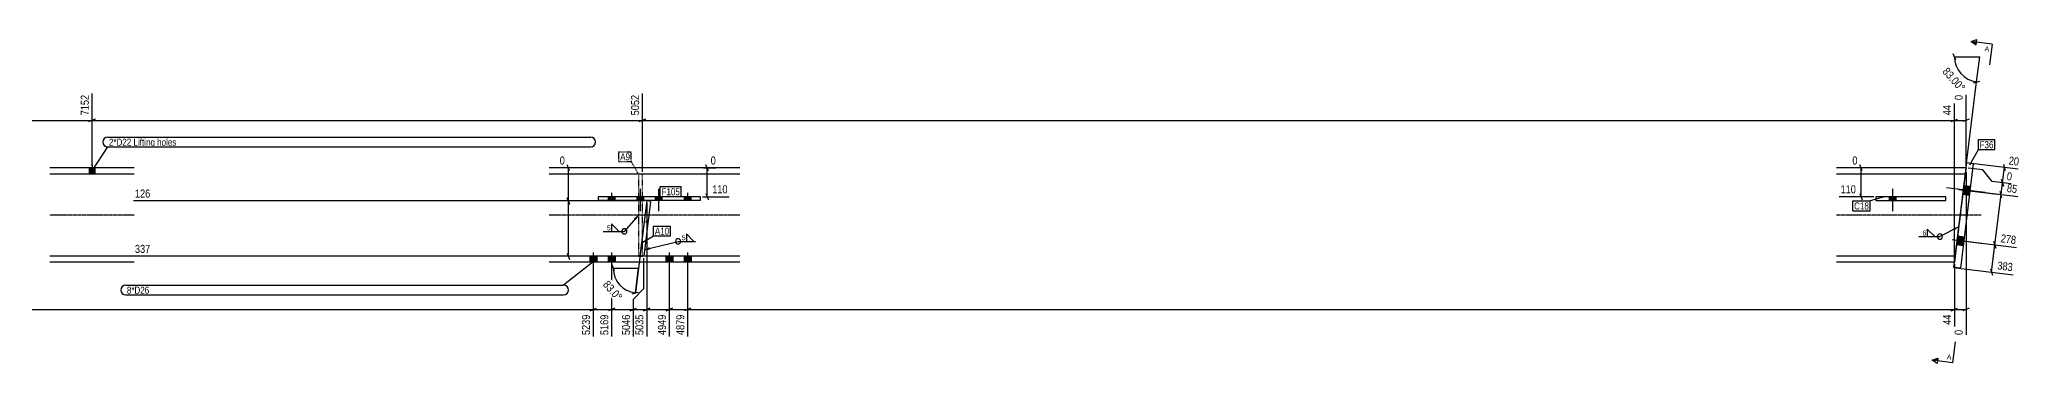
# Model space of a CAD drawing. Header units: millimetres. Extents: x 9 to 68168, y 9 to 4911.
# Drawn here: x 60605 to 68168, y 61 to 1297 of the extents above; entities that cross this region are included whole.
import ezdxf

# ---------------------------------------------------------------- set-up
doc = ezdxf.new("R2010")
doc.units = ezdxf.units.MM
doc.linetypes.add('DXK_LINE_DOT2', pattern=[3.9198, 1.9599, -1.9599])
doc.linetypes.add('DXK_LINE_DOT3', pattern=[5.9187, 2.979, -0.9799, 0.9799, -0.9799])
for name, color, linetype in [('MÅLSÆTNING', 7, 'Continuous'), ('STÅL', 7, 'Continuous'), ('TEKST', 7, 'Continuous')]:
    doc.layers.add(name, color=color, linetype=linetype)
doc.styles.add('Arial', font='ARIAL.TTF', dxfattribs={"height": 0.2})
doc.styles.add('Arial Narrow', font='ARIALN.TTF', dxfattribs={"height": 0.2})

msp = doc.modelspace()

# ---------------------------------------------------------------- hatches: boundary and pattern name
at = {"layer": 'STÅL', "linetype": 'Continuous'}
for points in [[(60815.8, 807.4), (60793.8, 807.4), (60793.8, 784.9), (60815.8, 784.9)], [(62799.8, 697.4), (62773.8, 697.4), (62773.8, 682.4), (62799.8, 682.4)], [(62909.7, 697.4), (62883.7, 697.4), (62883.7, 682.4), (62909.7, 682.4)], [(62979.7, 697.4), (62953.7, 697.4), (62953.7, 682.4), (62979.7, 682.4)], [(63089.8, 697.4), (63063.8, 697.4), (63063.8, 682.4), (63089.8, 682.4)], [(67688.8, 697.4), (67662.8, 697.4), (67662.8, 682.4), (67688.8, 682.4)], [(67969.1, 703.6), (67973.2, 736.3), (67948.3, 739.4), (67944.3, 706.6)], [(67969.1, 703.6), (67973.2, 736.3), (67948.3, 739.4), (67944.3, 706.6)], [(67924.8, 547.5), (67920.8, 514.7), (67945.6, 511.7), (67949.6, 544.4)], [(67924.8, 547.5), (67920.8, 514.7), (67945.6, 511.7), (67949.6, 544.4)], [(62730.7, 469.9), (62704.7, 469.9), (62704.7, 447.4), (62730.7, 447.4)], [(62730.7, 469.9), (62704.7, 469.9), (62704.7, 447.4), (62730.7, 447.4)], [(62800.7, 469.9), (62774.7, 469.9), (62774.7, 447.4), (62800.7, 447.4)], [(62800.7, 469.9), (62774.7, 469.9), (62774.7, 447.4), (62800.7, 447.4)], [(63020.7, 469.9), (62994.7, 469.9), (62994.7, 447.4), (63020.7, 447.4)], [(63020.7, 469.9), (62994.7, 469.9), (62994.7, 447.4), (63020.7, 447.4)], [(63090.7, 469.9), (63064.7, 469.9), (63064.7, 447.4), (63090.7, 447.4)], [(63090.7, 469.9), (63064.7, 469.9), (63064.7, 447.4), (63090.7, 447.4)]]:
    msp.add_hatch(color=96, dxfattribs=at).paths.add_polyline_path(points)
at = {"layer": 'TEKST', "linetype": 'Continuous'}
for points in [[(62873.2, 615.5), (62890.1, 627.4), (62880.8, 609)], [(67909.1, 578), (67929.1, 582.8), (67913.7, 569.1)], [(62934.3, 495.5), (62913.7, 495.5), (62931.9, 505.2)]]:
    msp.add_hatch(color=3, dxfattribs=at).paths.add_polyline_path(points)

# ---------------------------------------------------------------- linework, layer by layer
at = {"layer": 'MÅLSÆTNING', "color": 7, "linetype": 'Continuous'}
for p, q in [((67917.5, 1218.8), (67907.9, 1242.8)), ((67912.7, 1230.8), (68008.7, 1230.8)), ((67997, 1135.5), (68008.7, 1230.8)), ((67984.5, 1132.2), (68009.5, 1138.8)), ((60804.8, 815.4), (60804.8, 1091.7)), ((60804.8, 815.4), (60804.8, 1091.7)), ((62905.1, 791.9), (62905.1, 1091.7)), ((62905.1, 791.9), (62905.1, 1091.7)), ((67956.7, 815.4), (67956.7, 1085.6)), ((60404.6, 988.5), (60804.8, 988.5)), ((60816.8, 993.3), (60792.8, 983.7)), ((60792.8, 983.7), (60816.8, 993.3)), ((60804.8, 988.5), (62905.1, 988.5)), ((62917.1, 993.3), (62893.1, 983.7)), ((62893.1, 983.7), (62917.1, 993.3)), ((62905.1, 988.5), (67912.5, 988.5)), ((67900.5, 983.7), (67924.5, 993.3)), ((67900.5, 983.7), (67924.5, 993.3)), ((67912.5, 455.4), (67912.5, 1052.7)), ((67912.5, 988.5), (67956.7, 988.5)), ((67968.7, 993.3), (67944.7, 983.7)), ((62999.7, 807.4), (62589.5, 807.4)), ((62627.4, 795.4), (62617.8, 819.4)), ((63138.5, 807.4), (63185.1, 807.4)), ((63156.8, 795.4), (63147.2, 819.4)), ((63152, 697.4), (63152, 807.4)), ((67565, 807.4), (67522.7, 807.4)), ((67560.6, 795.4), (67551, 819.4)), ((67555.8, 697.4), (67555.8, 807.4)), ((67956.7, 791.2), (67956.7, 169.7)), ((68021.2, 799.4), (67964.6, 806.4)), ((68021.2, 799.4), (67964.6, 806.4)), ((67967.1, 826.2), (68155.2, 803.1)), ((68056, 754.9), (68021.2, 799.4)), ((68056, 754.9), (68021.2, 799.4)), ((68099.7, 822), (68106.3, 797)), ((62913.4, 681.4), (60962.4, 681.4)), ((62627.4, 669.4), (62617.8, 693.4)), ((62622.6, 470.2), (62622.6, 681.4)), ((63134.8, 697.4), (63235.8, 697.4)), ((63147.2, 709.4), (63156.8, 685.4)), ((67604.2, 697.4), (67472, 697.4)), ((67551, 709.4), (67560.6, 685.4)), ((67946.8, 722.9), (68154, 697.5)), ((68093.5, 692.8), (68086.9, 717.8)), ((62920.4, 673.5), (62878.2, 329.9)), ((62921.4, 673.4), (62921.4, 163.5)), ((62902.5, 470.2), (60962.4, 470.2)), ((62617.8, 482.2), (62627.4, 458.2)), ((62910.5, 346.8), (62910.5, 462.2)), ((62910.5, 346.8), (62910.5, 462.2)), ((67955.5, 527.1), (68149.8, 503.2)), ((68053.9, 409.8), (68066.6, 513.4)), ((68069.9, 500.9), (68063.3, 525.9)), ((62717.7, 419.4), (62717.7, 163.5)), ((62787.7, 419.4), (62787.7, 163.5)), ((62798.7, 413.2), (62789.1, 437.2)), ((62793.9, 425.2), (62889.9, 425.2)), ((62878.2, 329.9), (62889.9, 425.2)), ((63007.7, 419.4), (63007.7, 163.5)), ((63077.7, 419.4), (63077.7, 163.5)), ((67912.5, 439.4), (67912.5, 202.5)), ((67918, 426.5), (68137.1, 399.6)), ((68050.6, 422.3), (68057.2, 397.3)), ((62865.7, 326.6), (62890.7, 333.2)), ((62870.5, 306.8), (62910.5, 346.8)), ((62870.5, 306.8), (62910.5, 346.8)), ((62870.5, 163.5), (62870.5, 306.8)), ((62705.7, 262), (62729.7, 271.6)), ((62717.7, 266.8), (62787.7, 266.8)), ((62799.7, 271.6), (62775.7, 262)), ((62858.5, 262), (62882.5, 271.6)), ((62909.4, 262), (62933.4, 271.6)), ((62995.7, 262), (63019.7, 271.6)), ((63007.7, 266.8), (63077.7, 266.8)), ((63089.7, 271.6), (63065.7, 262)), ((67900.5, 262), (67924.5, 271.6)), ((67968.7, 271.6), (67944.7, 262))]:
    msp.add_line(p, q, dxfattribs=at)
for centre in [(68008.7, 1230.8), (62889.9, 425.2)]:
    msp.add_arc(centre, 96, 180, 263, dxfattribs=at)
at = {"layer": 'STÅL', "color": 2, "linetype": 'Continuous'}
for p, q in [((60965.3, 807.4), (60643.8, 807.4)), ((60643.8, 784.9), (60965.3, 784.9)), ((63276.8, 807.4), (62549.7, 807.4)), ((62549.7, 784.9), (63276.8, 784.9)), ((67956.7, 807.4), (67462.2, 807.4)), ((67462.2, 784.9), (67953.9, 784.9)), ((67910, 427.5), (67959.1, 827.2)), ((67983.9, 824.2), (67934.9, 424.5)), ((67956.7, 807.4), (67953.9, 784.9)), ((67959.1, 827.2), (67983.9, 824.2)), ((62736.8, 697.4), (62736.8, 682.4)), ((63126.8, 697.4), (62736.8, 697.4)), ((63126.8, 682.4), (62736.8, 682.4)), ((62921.4, 681.4), (62895.7, 472)), ((62936.3, 679.6), (62921.4, 681.4)), ((63126.8, 682.4), (63126.8, 697.4)), ((67879.2, 697.4), (67612.2, 697.4)), ((67612.2, 697.4), (67612.2, 682.4)), ((67612.2, 682.4), (67879.2, 682.4)), ((67669.3, 682.4), (67669.3, 697.4)), ((67879.2, 682.4), (67879.2, 697.4)), ((62936.3, 679.6), (62910.5, 470.2)), ((62926.4, 599.2), (62911.5, 601)), ((60965.3, 469.9), (60643.8, 469.9)), ((63276.8, 469.9), (62549.7, 469.9)), ((62910.5, 470.2), (62895.7, 472)), ((67915.2, 469.9), (67462.2, 469.9)), ((67915.2, 469.9), (67912.5, 447.4)), ((60965.3, 447.4), (60643.8, 447.4)), ((63276.8, 447.4), (62549.7, 447.4)), ((67912.5, 447.4), (67462.2, 447.4)), ((67934.9, 424.5), (67910, 427.5))]:
    msp.add_line(p, q, dxfattribs=at)
at = {"layer": 'STÅL', "color": 96, "linetype": 'Continuous'}
for p, q in [((60793.8, 807.4), (60793.8, 784.9)), ((60804.8, 820.4), (60804.8, 784.9)), ((60815.8, 807.4), (60815.8, 784.9)), ((62773.8, 697.4), (62773.8, 682.4)), ((62786.8, 712.4), (62786.8, 682.4)), ((62799.8, 697.4), (62799.8, 682.4)), ((62883.7, 697.4), (62883.7, 682.4)), ((62896.7, 727.4), (62896.7, 642.4)), ((62909.7, 697.4), (62909.7, 682.4)), ((62953.7, 697.4), (62953.7, 682.4)), ((62966.7, 727.4), (62966.7, 642.4)), ((62979.7, 697.4), (62979.7, 682.4)), ((63063.8, 697.4), (63063.8, 682.4)), ((63076.8, 712.4), (63076.8, 682.4)), ((63089.8, 697.4), (63089.8, 682.4)), ((67662.8, 697.4), (67662.8, 682.4)), ((67675.8, 727.4), (67675.8, 642.4)), ((67688.8, 697.4), (67688.8, 682.4)), ((68029.7, 712.8), (67881.8, 730.9)), ((67927.5, 725.3), (68075.4, 707.1)), ((67944.3, 706.6), (67969.1, 703.6)), ((67969.1, 703.6), (67944.3, 706.6)), ((67948.3, 739.4), (67973.2, 736.3)), ((67973.2, 736.3), (67948.3, 739.4)), ((67903.9, 533.4), (68022, 518.9)), ((67903.9, 533.4), (68022, 518.9)), ((67924.8, 547.5), (67949.6, 544.4)), ((67924.8, 547.5), (67949.6, 544.4)), ((62704.7, 469.9), (62704.7, 447.4)), ((62704.7, 469.9), (62704.7, 447.4)), ((62717.7, 484.9), (62717.7, 379.9)), ((62717.7, 484.9), (62717.7, 379.9)), ((62730.7, 469.9), (62730.7, 447.4)), ((62730.7, 469.9), (62730.7, 447.4)), ((62774.7, 469.9), (62774.7, 447.4)), ((62774.7, 469.9), (62774.7, 447.4)), ((62787.7, 484.9), (62787.7, 379.9)), ((62787.7, 484.9), (62787.7, 379.9)), ((62800.7, 469.9), (62800.7, 447.4)), ((62800.7, 469.9), (62800.7, 447.4)), ((62994.7, 469.9), (62994.7, 447.4)), ((62994.7, 469.9), (62994.7, 447.4)), ((63007.7, 484.9), (63007.7, 379.9)), ((63007.7, 484.9), (63007.7, 379.9)), ((63020.7, 469.9), (63020.7, 447.4)), ((63020.7, 469.9), (63020.7, 447.4)), ((63064.7, 469.9), (63064.7, 447.4)), ((63064.7, 469.9), (63064.7, 447.4)), ((63077.7, 484.9), (63077.7, 379.9)), ((63077.7, 484.9), (63077.7, 379.9)), ((63090.7, 469.9), (63090.7, 447.4)), ((63090.7, 469.9), (63090.7, 447.4)), ((67920.8, 514.7), (67945.6, 511.7)), ((67920.8, 514.7), (67945.6, 511.7))]:
    msp.add_line(p, q, dxfattribs=at)
at = {"layer": 'STÅL', "color": 7, "linetype": 'DXK_LINE_DOT2'}
for p, q in [((62890.1, 783.9), (62890.1, 470.9)), ((62905.1, 783.9), (62890.1, 783.9)), ((62905.1, 470.9), (62905.1, 783.9)), ((67953.9, 784.9), (67915.2, 469.9)), ((62890.1, 470.9), (62905.1, 470.9))]:
    msp.add_line(p, q, dxfattribs=at)
at = {"layer": 'STÅL', "color": 7, "linetype": 'DXK_LINE_DOT3'}
for p, q in [((60965.3, 627.4), (60643.8, 627.4)), ((63276.8, 627.4), (62549.7, 627.4)), ((68014.6, 627.4), (67462.2, 627.4))]:
    msp.add_line(p, q, dxfattribs=at)
at = {"layer": 'TEKST', "color": 3, "linetype": 'Continuous'}
for p, q in [((62890.1, 627.4), (62836, 565)), ((67929.1, 582.8), (67856.8, 545.1))]:
    msp.add_line(p, q, dxfattribs=at)
for centre, start, end in [((62836, 565), 90, 270), ((62836, 565), 270, 90), ((67856.8, 545.1), 90, 270), ((67856.8, 545.1), 270, 90)]:
    msp.add_arc(centre, 10, start, end, dxfattribs=at)

# ---------------------------------------------------------------- wipeouts: each hides what was drawn before it
at = {"color": 0}
for points in [[(60954.4, 891.9), (60954.4, 919.9), (60869.1, 919.9), (60869.1, 891.9)], [(63069.1, 529.4), (63069.1, 552.6), (63053.7, 552.6), (63053.7, 529.4)], [(67804.4, 547.5), (67804.4, 570.7), (67789, 570.7), (67789, 547.5)], [(62599.4, 327.1), (62599.4, 355.1), (60937.7, 355.1), (60937.7, 327.1)]]:
    msp.add_wipeout(points, dxfattribs=at).dxf.layer = 'TEKST'
at = {"color": 0, "linetype": 'Continuous'}
msp.add_wipeout([(67900, 74.9), (67902.4, 94.7), (67884.8, 96.9), (67882.4, 77)], dxfattribs=at).dxf.layer = 'TEKST'

# ---------------------------------------------------------------- next in the draw order: hatches: boundary and pattern name
at = {"layer": 'TEKST', "linetype": 'Continuous'}
msp.add_hatch(color=30, dxfattribs=at).paths.add_polyline_path([(67848.4, 81.2), (67847.2, 71.3), (67827.3, 73.7)])

# ---------------------------------------------------------------- next in the draw order: linework, layer by layer
at = {"layer": 'TEKST', "color": 3, "linetype": 'Continuous'}
for p, q in [((63101.8, 527), (63073.2, 555.6)), ((63073.2, 555.6), (63073.2, 527)), ((67776.6, 545.1), (67856.8, 545.1)), ((67837.1, 545.1), (67808.5, 573.7)), ((67808.5, 573.7), (67808.5, 545.1)), ((67808.5, 545.1), (67837.1, 545.1)), ((63073.2, 527), (63101.8, 527))]:
    msp.add_line(p, q, dxfattribs=at)
at = {"layer": 'TEKST', "color": 30, "linetype": 'Continuous'}
for p, q in [((67827.3, 73.7), (67848.4, 81.2)), ((67848.4, 81.2), (67845.9, 61.4)), ((67845.9, 61.4), (67827.3, 73.7))]:
    msp.add_line(p, q, dxfattribs=at)
at = {"layer": 'TEKST', "color": 7, "linetype": 'Continuous'}
msp.add_line((67906.7, 64), (67827.3, 73.7), dxfattribs=at)

# ---------------------------------------------------------------- next in the draw order: texts
at = {"layer": 'TEKST', "color": 3, "style": 'Arial Narrow'}
for s, p in [('5', (63055.3, 531)), ('6', (67790.6, 549.1))]:
    msp.add_text(s, height=19.1, dxfattribs=at).set_placement(p)
at = {"layer": 'TEKST', "color": 3, "linetype": 'Continuous', "style": 'Arial'}
msp.add_text('A', height=19.1, rotation=-7.00154, dxfattribs=at).set_placement((67882.4, 77))

# ---------------------------------------------------------------- next in the draw order: wipeouts: each hides what was drawn before it
at = {"color": 0, "linetype": 'Continuous'}
for points, layer in [([(60798.4, 1092.3), (60753.6, 1092.3), (60753.6, 1001.5), (60798.4, 1001.5)], 'MÅLSÆTNING'), ([(62898.7, 1092.3), (62853.9, 1092.3), (62853.9, 1001.5), (62898.7, 1001.5)], 'MÅLSÆTNING'), ([(67950.3, 1092), (67905.5, 1092), (67905.5, 1059.7), (67950.3, 1059.7)], 'MÅLSÆTNING'), ([(63191.5, 813.8), (63191.5, 858.6), (63159.2, 858.6), (63159.2, 813.8)], 'MÅLSÆTNING'), ([(67548.6, 813.8), (67548.6, 858.6), (67516.3, 858.6), (67516.3, 813.8)], 'MÅLSÆTNING'), ([(62609.6, 687.8), (62609.6, 732.6), (60961.9, 732.6), (60961.9, 687.8)], 'MÅLSÆTNING'), ([(63236.3, 703.8), (63236.3, 748.6), (63165, 748.6), (63165, 703.8)], 'MÅLSÆTNING'), ([(67542.7, 703.8), (67542.7, 748.6), (67471.4, 748.6), (67471.4, 703.8)], 'MÅLSÆTNING'), ([(68151.1, 509.5), (68156.6, 554), (68085.8, 562.6), (68080.4, 518.2)], 'MÅLSÆTNING'), ([(62609.6, 476.6), (62609.6, 521.4), (60961.9, 521.4), (60961.9, 476.6)], 'MÅLSÆTNING'), ([(68138.4, 405.9), (68143.9, 450.4), (68073.1, 459.1), (68067.6, 414.6)], 'MÅLSÆTNING'), ([(62781.3, 253.7), (62736.5, 253.7), (62736.5, 162.9), (62781.3, 162.9)], 'MÅLSÆTNING'), ([(63071.3, 253.7), (63026.5, 253.7), (63026.5, 162.9), (63071.3, 162.9)], 'MÅLSÆTNING'), ([(68044.4, 1250.6), (68046.8, 1270.5), (68029.2, 1272.6), (68026.7, 1252.8)], 'TEKST')]:
    msp.add_wipeout(points, dxfattribs=at).dxf.layer = layer
at = {"color": 0}
for points in [[(60954.4, 891.9), (60954.4, 919.9), (60869.1, 919.9), (60869.1, 891.9)], [(62857.8, 836.2), (62857.8, 864.2), (62820.3, 864.2), (62820.3, 836.2)], [(63048, 703), (63048, 731), (62978.1, 731), (62978.1, 703)], [(62783.6, 567.4), (62783.6, 590.6), (62768.2, 590.6), (62768.2, 567.4)], [(62599.4, 327.1), (62599.4, 355.1), (60937.7, 355.1), (60937.7, 327.1)]]:
    msp.add_wipeout(points, dxfattribs=at).dxf.layer = 'TEKST'

# ---------------------------------------------------------------- next in the draw order: hatches: boundary and pattern name
at = {"layer": 'TEKST', "linetype": 'Continuous'}
msp.add_hatch(color=30, dxfattribs=at).paths.add_polyline_path([(67996.4, 1286.7), (67995.2, 1276.8), (67976.6, 1289.2)])

# ---------------------------------------------------------------- next in the draw order: linework, layer by layer
at = {"layer": 'MÅLSÆTNING', "color": 7, "linetype": 'Continuous'}
for p, q in [((67957.7, 815.3), (67997, 1135.5)), ((67912.5, 455.4), (67912.5, 1052.7)), ((62622.6, 681.4), (62622.6, 807.4)), ((62913.4, 681.4), (60962.4, 681.4)), ((62617.8, 693.4), (62627.4, 669.4)), ((68066.6, 513.4), (68090.2, 705.3)), ((67955.5, 527.1), (68149.8, 503.2)), ((68063.3, 525.9), (68069.9, 500.9)), ((62717.7, 419.4), (62717.7, 163.5)), ((62787.7, 419.4), (62787.7, 163.5)), ((63007.7, 419.4), (63007.7, 163.5)), ((63077.7, 419.4), (63077.7, 163.5)), ((53103.1, 266.8), (62717.7, 266.8)), ((62705.7, 262), (62729.7, 271.6)), ((62799.7, 271.6), (62775.7, 262)), ((62921.4, 266.8), (63007.7, 266.8)), ((63019.7, 271.6), (62995.7, 262)), ((63089.7, 271.6), (63065.7, 262)), ((63077.7, 266.8), (67912.5, 266.8))]:
    msp.add_line(p, q, dxfattribs=at)
at = {"layer": 'TEKST', "color": 30, "linetype": 'Continuous'}
for p, q in [((67976.6, 1289.2), (67997.6, 1296.7)), ((67976.6, 1289.2), (67995.2, 1276.8)), ((67995.2, 1276.8), (67997.6, 1296.7))]:
    msp.add_line(p, q, dxfattribs=at)
at = {"layer": 'TEKST', "color": 7, "linetype": 'Continuous'}
for p, q in [((68056, 1279.4), (67976.6, 1289.2)), ((68056, 1279.4), (68046.2, 1200)), ((60804.8, 796.1), (60864.3, 887.1)), ((60932.9, 359.9), (62604.2, 359.9)), ((60932.9, 322.3), (62604.2, 322.3))]:
    msp.add_line(p, q, dxfattribs=at)
at = {"layer": 'TEKST', "color": 3, "linetype": 'Continuous'}
for p, q in [((62755.8, 565), (62836, 565)), ((62816.3, 565), (62787.7, 593.6)), ((62787.7, 593.6), (62787.7, 565)), ((62787.7, 565), (62816.3, 565))]:
    msp.add_line(p, q, dxfattribs=at)
at = {"layer": 'TEKST', "color": 7, "linetype": 'Continuous'}
for centre, start, end in [((60864.3, 905.9), 90, 270), ((60932.9, 341.1), 90, 270), ((62604.2, 341.1), 270, 90)]:
    msp.add_arc(centre, 18.8, start, end, dxfattribs=at)

# ---------------------------------------------------------------- next in the draw order: texts
at = {"layer": 'MÅLSÆTNING', "color": 3, "linetype": 'Continuous', "style": 'Arial Narrow'}
for s, height, rotation, p in [('7152', 30.54, 90.00021, (60792, 1007.9)), ('5052', 30.54, 90.00021, (62892.3, 1007.9)), ('0', 30.5, 90.00021, (67943.9, 1066.1)), ('278', 30.54, -7.00154, (68087.5, 523.7)), ('383', 30.54, -7.00154, (68074.8, 420.2)), ('5169', 30.54, 90.00021, (62774.9, 169.3)), ('4879', 30.54, 90.00021, (63064.9, 169.3))]:
    msp.add_text(s, height=height, rotation=rotation, dxfattribs=at).set_placement(p)
for s, height, p in [('0', 30.5, (63165.6, 820.2)), ('0', 30.5, (67522.7, 820.2)), ('126', 30.54, (60968.3, 694.2)), ('110', 30.54, (63171.4, 710.2)), ('110', 30.54, (67477.8, 710.2)), ('337', 30.54, (60968.3, 483))]:
    msp.add_text(s, height=height, dxfattribs=at).set_placement(p)
at = {"layer": 'TEKST', "color": 3, "linetype": 'Continuous', "style": 'Arial'}
msp.add_text('A', height=19.1, rotation=-7.00154, dxfattribs=at).set_placement((68026.7, 1252.8))
at = {"layer": 'TEKST', "color": 3, "style": 'Arial Narrow'}
for s, height, p in [('5', 19.1, (62769.8, 569)), ('8*D26', 26.72, (60937.7, 327.1))]:
    msp.add_text(s, height=height, dxfattribs=at).set_placement(p)

# ---------------------------------------------------------------- next in the draw order: wipeouts: each hides what was drawn before it
at = {"color": 0}
for points in [[(62857.8, 836.2), (62857.8, 864.2), (62820.3, 864.2), (62820.3, 836.2)], [(63048, 703), (63048, 731), (62978.1, 731), (62978.1, 703)]]:
    msp.add_wipeout(points, dxfattribs=at).dxf.layer = 'TEKST'

# ---------------------------------------------------------------- next in the draw order: linework, layer by layer
at = {"layer": 'TEKST', "color": 7, "linetype": 'DXK_LINE_DOT2'}
for p, q in [((62815.5, 869), (62862.6, 869)), ((62815.5, 831.4), (62815.5, 869)), ((62862.6, 831.4), (62862.6, 869)), ((62815.5, 831.4), (62862.6, 831.4)), ((62890.6, 782.9), (62862.6, 831.4))]:
    msp.add_line(p, q, dxfattribs=at)
at = {"layer": 'TEKST', "color": 7, "linetype": 'Continuous'}
for p, q in [((62973.3, 735.8), (63052.8, 735.8)), ((62973.3, 698.2), (62973.3, 735.8)), ((62973.3, 698.2), (63052.8, 698.2)), ((63052.8, 698.2), (63052.8, 735.8))]:
    msp.add_line(p, q, dxfattribs=at)

# ---------------------------------------------------------------- next in the draw order: texts
at = {"layer": 'TEKST', "color": 3, "style": 'Arial Narrow'}
for s, p in [('A9', (62820.3, 836.2)), ('F105', (62978.1, 703))]:
    msp.add_text(s, height=26.72, dxfattribs=at).set_placement(p)

# ---------------------------------------------------------------- next in the draw order: wipeouts: each hides what was drawn before it
at = {"color": 0, "linetype": 'Continuous'}
for points in [[(67906.1, 1053.3), (67861.3, 1053.3), (67861.3, 1001.5), (67906.1, 1001.5)], [(62615.4, 813.8), (62615.4, 858.6), (62583.1, 858.6), (62583.1, 813.8)], [(68155.3, 703.8), (68160.8, 748.2), (68109.4, 754.6), (68103.9, 710.1)], [(62711.3, 253.7), (62666.5, 253.7), (62666.5, 162.9), (62711.3, 162.9)], [(63001.3, 253.7), (62956.5, 253.7), (62956.5, 162.9), (63001.3, 162.9)], [(67906.1, 253.7), (67861.3, 253.7), (67861.3, 201.9), (67906.1, 201.9)]]:
    msp.add_wipeout(points, dxfattribs=at).dxf.layer = 'MÅLSÆTNING'
at = {"color": 0}
for points in [[(68061.3, 882.4), (68061.3, 910.4), (68008.4, 910.4), (68008.4, 882.4)], [(67585.9, 648.6), (67585.9, 676.6), (67529.6, 676.6), (67529.6, 648.6)]]:
    msp.add_wipeout(points, dxfattribs=at).dxf.layer = 'TEKST'

# ---------------------------------------------------------------- next in the draw order: linework, layer by layer
at = {"layer": 'MÅLSÆTNING', "color": 7, "linetype": 'Continuous'}
for p, q in [((68099, 737.5), (68092.4, 762.5)), ((68092.4, 762.5), (68099, 737.5)), ((68095.7, 750), (68103, 809.5)), ((67946.8, 722.9), (68154, 697.5)), ((68128.5, 746), (68056, 754.9)), ((68128.5, 746), (68056, 754.9)), ((68093.5, 692.8), (68086.9, 717.8)), ((68090.2, 705.3), (68095.7, 750)), ((62921.4, 673.4), (62921.4, 163.5)), ((67912.5, 439.4), (67912.5, 202.5)), ((62870.5, 266.8), (62921.4, 266.8)), ((62933.4, 271.6), (62909.4, 262)), ((67900.5, 262), (67924.5, 271.6)), ((67912.5, 266.8), (67956.7, 266.8))]:
    msp.add_line(p, q, dxfattribs=at)

# ---------------------------------------------------------------- next in the draw order: texts
at = {"layer": 'MÅLSÆTNING', "color": 3, "linetype": 'Continuous', "style": 'Arial Narrow'}
for s, rotation, p in [('44', 90.00021, (67899.7, 1007.9)), ('85', -7.00154, (68111.1, 715.7)), ('5239', 90.00021, (62704.9, 169.3)), ('4949', 90.00021, (62994.9, 169.3)), ('44', 90.00021, (67899.7, 208.3))]:
    msp.add_text(s, height=30.54, rotation=rotation, dxfattribs=at).set_placement(p)
msp.add_text('0', height=30.5, dxfattribs=at).set_placement((62589.5, 820.2))

# ---------------------------------------------------------------- next in the draw order: wipeouts: each hides what was drawn before it
at = {"color": 0}
for points, layer in [([(67933.5, 1085.8), (67967.1, 1115.5), (67889.1, 1203.6), (67855.6, 1173.9)], 'MÅLSÆTNING'), ([(62702.9, 891.9), (62702.9, 919.9), (60962.8, 919.9), (60962.8, 891.9)], 'TEKST'), ([(68061.3, 882.4), (68061.3, 910.4), (68008.4, 910.4), (68008.4, 882.4)], 'TEKST'), ([(67585.9, 648.6), (67585.9, 676.6), (67529.6, 676.6), (67529.6, 648.6)], 'TEKST')]:
    msp.add_wipeout(points, dxfattribs=at).dxf.layer = layer

# ---------------------------------------------------------------- next in the draw order: linework, layer by layer
at = {"layer": 'TEKST', "color": 7, "linetype": 'Continuous'}
for p, q in [((68003.6, 915.2), (68066.1, 915.2)), ((68003.6, 877.6), (68003.6, 915.2)), ((68066.1, 877.6), (68066.1, 915.2)), ((67971.5, 819.1), (68003.6, 877.6)), ((68003.6, 877.6), (68066.1, 877.6)), ((67524.8, 681.4), (67590.7, 681.4)), ((67524.8, 643.8), (67524.8, 681.4)), ((67641, 695.4), (67590.7, 681.4)), ((67590.7, 643.8), (67590.7, 681.4)), ((67524.8, 643.8), (67590.7, 643.8))]:
    msp.add_line(p, q, dxfattribs=at)

# ---------------------------------------------------------------- next in the draw order: texts
at = {"layer": 'MÅLSÆTNING', "color": 3, "style": 'Arial Narrow'}
msp.add_text('83.00°', height=30.54, rotation=-48.50088, dxfattribs=at).set_placement((67864.6, 1173.3))
at = {"layer": 'TEKST', "color": 3, "style": 'Arial Narrow'}
for s, p in [('F36', (68008.4, 882.4)), ('C18', (67529.6, 648.6))]:
    msp.add_text(s, height=26.72, dxfattribs=at).set_placement(p)

# ---------------------------------------------------------------- next in the draw order: wipeouts: each hides what was drawn before it
at = {"color": 0, "linetype": 'Continuous'}
for points in [[(68162.3, 808.7), (68167.8, 853.2), (68116.4, 859.5), (68110.9, 815)], [(62915, 253.7), (62870.2, 253.7), (62870.2, 162.9), (62915, 162.9)], [(67950.3, 195.6), (67905.5, 195.6), (67905.5, 163.3), (67950.3, 163.3)]]:
    msp.add_wipeout(points, dxfattribs=at).dxf.layer = 'MÅLSÆTNING'
at = {"color": 0}
for points in [[(62702.9, 891.9), (62702.9, 919.9), (60962.8, 919.9), (60962.8, 891.9)], [(63007.1, 552.6), (63007.1, 580.6), (62952.5, 580.6), (62952.5, 552.6)]]:
    msp.add_wipeout(points, dxfattribs=at).dxf.layer = 'TEKST'

# ---------------------------------------------------------------- next in the draw order: linework, layer by layer
at = {"layer": 'MÅLSÆTNING', "color": 7, "linetype": 'Continuous'}
for p, q in [((62870.5, 163.5), (62870.5, 306.8)), ((62787.7, 266.8), (62870.5, 266.8)), ((62858.5, 262), (62882.5, 271.6))]:
    msp.add_line(p, q, dxfattribs=at)
at = {"layer": 'TEKST', "color": 7, "linetype": 'Continuous'}
for p, q in [((60864.3, 924.7), (62707.7, 924.7)), ((60864.3, 887.1), (62707.7, 887.1)), ((67906.7, 64), (67916.5, 143.4))]:
    msp.add_line(p, q, dxfattribs=at)
msp.add_arc((62707.7, 905.9), 18.8, 270, 90, dxfattribs=at)

# ---------------------------------------------------------------- next in the draw order: texts
at = {"layer": 'MÅLSÆTNING', "color": 3, "linetype": 'Continuous', "style": 'Arial Narrow'}
for s, height, rotation, p in [('20', 30.54, -7.00154, (68118.1, 820.6)), ('5035', 30.54, 90.00021, (62908.6, 169.3)), ('0', 30.5, 90.00021, (67943.9, 169.7))]:
    msp.add_text(s, height=height, rotation=rotation, dxfattribs=at).set_placement(p)
at = {"layer": 'TEKST', "color": 3, "style": 'Arial Narrow'}
for s, height, p in [('2*D22', 26.72, (60869.1, 891.9)), ('Lifting holes', 26.724, (60962.8, 891.9))]:
    msp.add_text(s, height=height, dxfattribs=at).set_placement(p)

# ---------------------------------------------------------------- next in the draw order: wipeouts: each hides what was drawn before it
at = {"color": 0}
msp.add_wipeout([(63007.1, 552.6), (63007.1, 580.6), (62952.5, 580.6), (62952.5, 552.6)], dxfattribs=at).dxf.layer = 'TEKST'

# ---------------------------------------------------------------- next in the draw order: linework, layer by layer
at = {"layer": 'TEKST', "color": 7, "linetype": 'Continuous'}
for p, q in [((62906.2, 523.8), (62947.7, 547.8)), ((62947.7, 585.4), (63011.9, 585.4)), ((62947.7, 547.8), (62947.7, 585.4)), ((62947.7, 547.8), (63011.9, 547.8)), ((63011.9, 547.8), (63011.9, 585.4))]:
    msp.add_line(p, q, dxfattribs=at)
at = {"layer": 'TEKST', "color": 3, "linetype": 'Continuous'}
for p, q in [((62913.7, 495.5), (63041.3, 527)), ((63041.3, 527), (63107.5, 527))]:
    msp.add_line(p, q, dxfattribs=at)
for start, end in [(90, 270), (270, 90)]:
    msp.add_arc((63041.3, 527), 10, start, end, dxfattribs=at)

# ---------------------------------------------------------------- next in the draw order: texts
at = {"layer": 'TEKST', "color": 3, "style": 'Arial Narrow'}
msp.add_text('A10', height=26.72, dxfattribs=at).set_placement((62952.5, 552.6))

# ---------------------------------------------------------------- next in the draw order: wipeouts: each hides what was drawn before it
at = {"color": 0, "linetype": 'Continuous'}
for points in [[(68135.7, 751.5), (68141.1, 796), (68109.1, 799.9), (68103.6, 755.5)], [(62864.1, 253.7), (62819.3, 253.7), (62819.3, 162.9), (62864.1, 162.9)]]:
    msp.add_wipeout(points, dxfattribs=at).dxf.layer = 'MÅLSÆTNING'

# ---------------------------------------------------------------- next in the draw order: texts
at = {"layer": 'MÅLSÆTNING', "color": 3, "linetype": 'Continuous', "style": 'Arial Narrow'}
for s, height, rotation, p in [('0', 30.5, -7.00154, (68110.8, 761)), ('5046', 30.54, 90.00021, (62857.7, 169.3))]:
    msp.add_text(s, height=height, rotation=rotation, dxfattribs=at).set_placement(p)

# ---------------------------------------------------------------- next in the draw order: wipeouts: each hides what was drawn before it
at = {"color": 0}
msp.add_wipeout([(62808.3, 287.5), (62841.8, 317.2), (62776.8, 390.7), (62743.3, 361)], dxfattribs=at).dxf.layer = 'MÅLSÆTNING'

# ---------------------------------------------------------------- next in the draw order: linework, layer by layer
at = {"layer": 'TEKST', "color": 7, "linetype": 'Continuous'}
msp.add_line((62717.7, 448.6), (62604.2, 359.9), dxfattribs=at)

# ---------------------------------------------------------------- next in the draw order: texts
at = {"layer": 'MÅLSÆTNING', "color": 3, "style": 'Arial Narrow'}
msp.add_text('83.0°', height=30.54, rotation=-48.50088, dxfattribs=at).set_placement((62752.3, 360.4))

doc.saveas('drawing.dxf')
